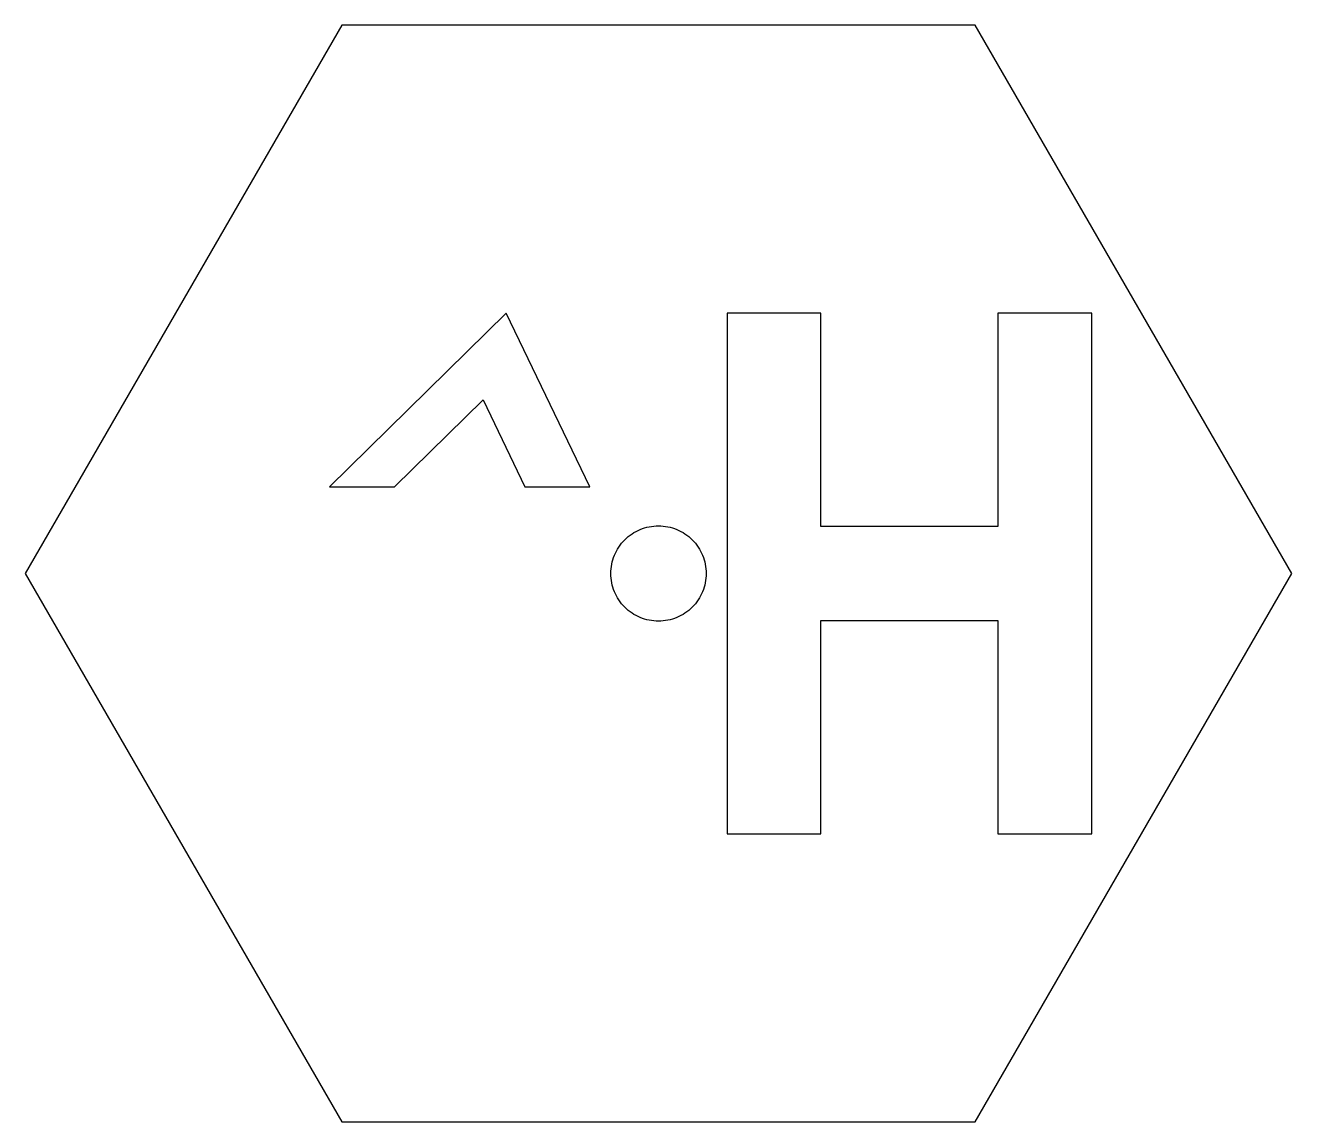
# Model space of a CAD drawing. Extents: x -182 to 182, y -158 to 158.
import ezdxf

# ---------------------------------------------------------------- set-up
doc = ezdxf.new("R2010")
doc.units = 0
doc.layers.add('CUT', color=1, linetype='CONTINUOUS')
doc.layers.add('ENGRAVE', color=5, linetype='CONTINUOUS')

msp = doc.modelspace()

# ---------------------------------------------------------------- linework, layer by layer
at = {"layer": 'CUT'}
for points in [[(182.313, 0), (91.1566, 157.888), (-91.1566, 157.888), (-182.313, 0), (-91.1566, -157.888), (91.1566, -157.888)], [(-0.673454, -13.7085), (-1.34529, -13.6589), (-2.01388, -13.5764), (-2.67761, -13.4613), (-3.3349, -13.3137), (-3.98416, -13.134), (-4.62381, -12.9227), (-5.25233, -12.6802), (-5.86819, -12.4073), (-6.46992, -12.1044), (-7.05606, -11.7723), (-7.6252, -11.4119), (-8.17597, -11.024), (-8.70705, -10.6096), (-9.21715, -10.1696), (-9.70504, -9.70504), (-10.1696, -9.21715), (-10.6096, -8.70705), (-11.024, -8.17597), (-11.4119, -7.6252), (-11.7723, -7.05606), (-12.1044, -6.46992), (-12.4073, -5.86819), (-12.6802, -5.25233), (-12.9227, -4.62381), (-13.134, -3.98416), (-13.3137, -3.3349), (-13.4613, -2.67761), (-13.5764, -2.01388), (-13.6589, -1.34529), (-13.7085, -0.673454), (-13.725, 0), (-13.7085, 0.673454), (-13.6589, 1.34529), (-13.5764, 2.01388), (-13.4613, 2.67761), (-13.3137, 3.3349), (-13.134, 3.98416), (-12.9227, 4.62381), (-12.6802, 5.25233), (-12.4073, 5.86819), (-12.1044, 6.46992), (-11.7723, 7.05606), (-11.4119, 7.6252), (-11.024, 8.17597), (-10.6096, 8.70705), (-10.1696, 9.21715), (-9.70504, 9.70504), (-9.21715, 10.1696), (-8.70705, 10.6096), (-8.17597, 11.024), (-7.6252, 11.4119), (-7.05606, 11.7723), (-6.46992, 12.1044), (-5.86819, 12.4073), (-5.25233, 12.6802), (-4.62381, 12.9227), (-3.98416, 13.134), (-3.3349, 13.3137), (-2.67761, 13.4613), (-2.01388, 13.5764), (-1.34529, 13.6589), (-0.673454, 13.7085), (0, 13.725), (0.673454, 13.7085), (1.34529, 13.6589), (2.01388, 13.5764), (2.67761, 13.4613), (3.3349, 13.3137), (3.98416, 13.134), (4.62381, 12.9227), (5.25233, 12.6802), (5.86819, 12.4073), (6.46992, 12.1044), (7.05606, 11.7723), (7.6252, 11.4119), (8.17597, 11.024), (8.70705, 10.6096), (9.21715, 10.1696), (9.70504, 9.70504), (10.1696, 9.21715), (10.6096, 8.70705), (11.024, 8.17597), (11.4119, 7.6252), (11.7723, 7.05606), (12.1044, 6.46992), (12.4073, 5.86819), (12.6802, 5.25233), (12.9227, 4.62381), (13.134, 3.98416), (13.3137, 3.3349), (13.4613, 2.67761), (13.5764, 2.01388), (13.6589, 1.34529), (13.7085, 0.673454), (13.725, 0), (13.7085, -0.673454), (13.6589, -1.34529), (13.5764, -2.01388), (13.4613, -2.67761), (13.3137, -3.3349), (13.134, -3.98416), (12.9227, -4.62381), (12.6802, -5.25233), (12.4073, -5.86819), (12.1044, -6.46992), (11.7723, -7.05606), (11.4119, -7.6252), (11.024, -8.17597), (10.6096, -8.70705), (10.1696, -9.21715), (9.70504, -9.70504), (9.21715, -10.1696), (8.70705, -10.6096), (8.17597, -11.024), (7.6252, -11.4119), (7.05606, -11.7723), (6.46992, -12.1044), (5.86819, -12.4073), (5.25233, -12.6802), (4.62381, -12.9227), (3.98416, -13.134), (3.3349, -13.3137), (2.67761, -13.4613), (2.01388, -13.5764), (1.34529, -13.6589), (0.673454, -13.7085), (0, -13.725)]]:
    msp.add_lwpolyline(points, close=True, dxfattribs=at)
at = {"layer": 'ENGRAVE'}
for points in [[(-50.5263, 50), (-38.475, 25), (-19.725, 25), (-43.8275, 75), (-94.725, 25), (-75.975, 25)], [(46.725, -13.5), (97.725, -13.5), (97.725, -75), (124.725, -75), (124.725, 75), (97.725, 75), (97.725, 13.5), (46.725, 13.5), (46.725, 75), (19.725, 75), (19.725, -75), (46.725, -75)]]:
    msp.add_lwpolyline(points, close=True, dxfattribs=at)

doc.saveas('drawing.dxf')
